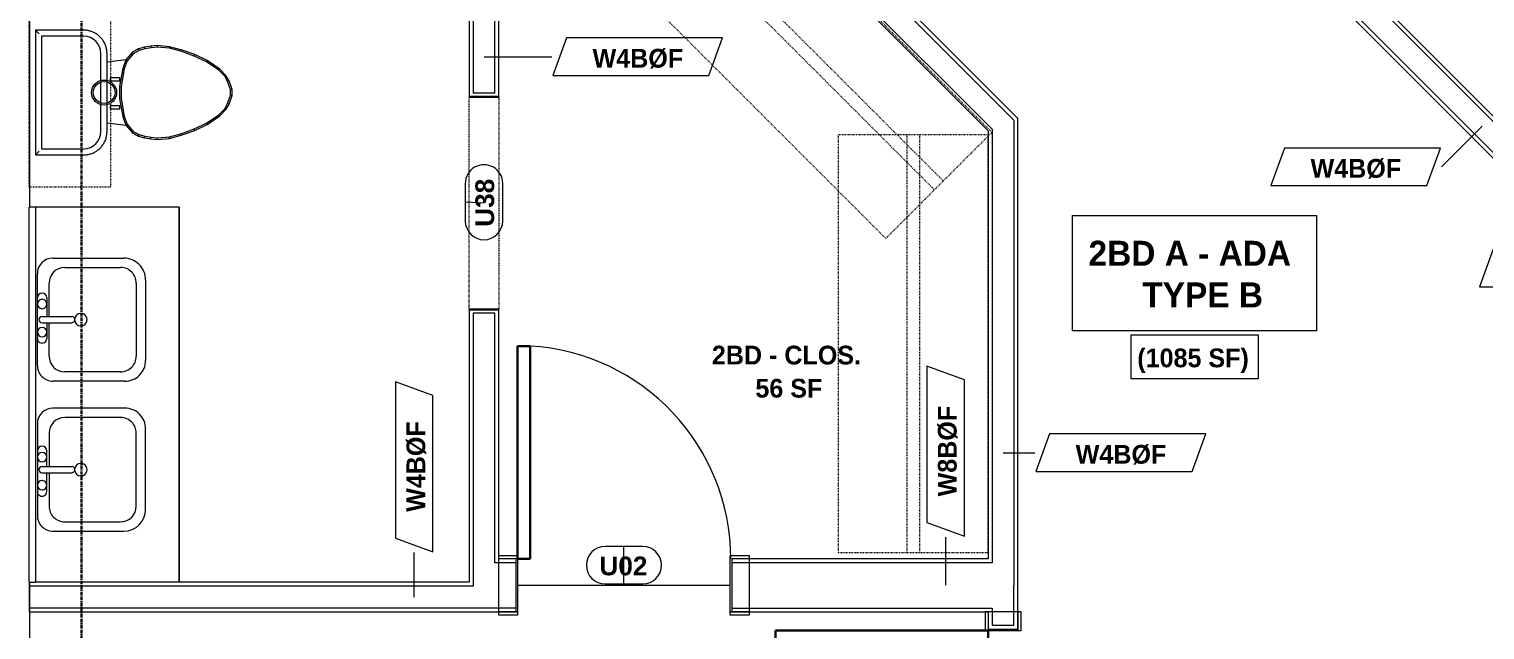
# Model space of a CAD drawing. Header units: inches. Extents: x -4058 to -1781, y 9814 to 12264.
# Drawn here: x -2508.7 to -2275.9, y 11412.3 to 11508.4 of the extents above; entities that cross this region are included whole.
import ezdxf

# ---------------------------------------------------------------- set-up
doc = ezdxf.new("R2010")
doc.units = ezdxf.units.IN
doc.header["$MEASUREMENT"] = 0
for name, pattern in [('Dash', [0.25, 0.125, -0.125]), ('Grid Line 1_2_', [0.875, 0.5, -0.125, 0.125, -0.125]), ('Overhead', [0.15625, 0.09375, -0.0625])]:
    doc.linetypes.add(name, pattern=pattern)
for name, color, linetype, lineweight in [('0-1', 7, 'Continuous', 5), ('A-AREA-IDEN', 2, 'Continuous', 9), ('A-DETL-GENF', 92, 'Overhead', 9), ('A-DETL-MEDM', 33, 'Continuous', 30), ('A-DOOR-3', 31, 'Continuous', 9), ('A-DOOR-4', 31, 'Continuous', 30), ('A-DOOR-IDEN', 31, 'Continuous', 9), ('A-FLOR-2', 192, 'Continuous', 9), ('A-WALL', 113, 'Continuous', 18), ('A-WALL-3', 113, 'Continuous', 9), ('A-WALL-IDEN', 211, 'Continuous', 9), ('I-WALL-1', 7, 'Continuous', 9), ('I-WALL-2', 2, 'Continuous', 9), ('P-SANR-FIXT', 6, 'Continuous', 9), ('Q-CASE', 31, 'Continuous', 9), ('Q-CASE-3', 31, 'Dash', 9), ('Q-CASE-HDLN', 31, 'Dash', 9), ('S-GRID-1', 1, 'Grid Line 1_2_', 30)]:
    doc.layers.add(name, color=color, linetype=linetype, lineweight=lineweight)
doc.styles.add('Arial_B', font='arialbd.ttf', dxfattribs={"height": 3})
doc.styles.add('Century Gothic_B', font='GOTHICB.TTF', dxfattribs={"height": 4})
doc.styles.add('Century Gothic_B_1', font='GOTHICB.TTF', dxfattribs={"height": 3})

# ---------------------------------------------------------------- blocks, each defined once
blk = doc.blocks.new('CTR - 1st Phase - Common Walls_rvt-1-UNIT PLANS - 1ST FLOOR')
at = {"layer": 'I-WALL-1'}
for p, q in [((-2508.56, 11479.93), (-2508.56, 11520.68)), ((-2508.56, 11284.29), (-2508.56, 11419.93))]:
    blk.add_line(p, q, dxfattribs=at)
blk = doc.blocks.new('CTR - 1st Phase - Structure_rvt-1-UNIT PLANS - 1ST FLOOR')
at = {"layer": 'S-GRID-1'}
blk.add_line((-2500.32, 9814.03), (-2500.32, 12247.5), dxfattribs=at)
blk = doc.blocks.new('SWING - SINGLE - FLUSH - SWING - FLUSH - 2-10 x 6-8 - PRIVACY-4346067-UNIT PLANS - 1ST FLOOR')
at = {"layer": 'A-DOOR-3'}
for p, q in [((-17, 2.87), (-20, 2.87)), ((-20, 2.87), (-20, -2.38)), ((-17, -2.38), (-17, 2.87)), ((20, 2.87), (17, 2.87)), ((17, 2.87), (17, -2.38)), ((20, -2.38), (20, 2.87)), ((-20, -2.38), (-17, -2.38)), ((-17, -2.38), (-20, -2.38)), ((-20, -2.38), (-20, -2.88)), ((-20, -2.88), (-17, -2.88)), ((-17, -2.88), (-17, -2.38)), ((17, -2.38), (20, -2.38)), ((20, -2.38), (17, -2.38)), ((17, -2.38), (17, -2.88)), ((17, -2.88), (20, -2.88)), ((20, -2.88), (20, -2.38))]:
    blk.add_line(p, q, dxfattribs=at)
blk.add_arc((17, 2.37), 34.07, 93.3657, 180, dxfattribs=at)
at = {"layer": 'A-DOOR-4'}
for p, q in [((15, 2.37), (15, 36.38)), ((17, 36.38), (15, 36.38)), ((17, 2.37), (17, 36.38)), ((17, 2.37), (15, 2.37))]:
    blk.add_line(p, q, dxfattribs=at)
blk = doc.blocks.new('Door-Opening - CLEAR OPENING - 34_ x 80_-3928451-UNIT PLANS - 1ST FLOOR')
at = {"layer": 'A-DETL-GENF'}
for p, q in [((-17.32, 2.37), (16.68, 2.37)), ((16.68, -2.38), (-17.32, -2.38))]:
    blk.add_line(p, q, dxfattribs=at)
at = {"layer": 'A-DETL-MEDM'}
for p, q in [((-17.32, -2.38), (-17.32, 2.37)), ((16.68, 2.37), (16.68, -2.38))]:
    blk.add_line(p, q, dxfattribs=at)
blk = doc.blocks.new('OD_CW_Closet - OD_CW_Closet-3807278-UNIT PLANS - 1ST FLOOR')
at = {"layer": 'Q-CASE-HDLN'}
for p, q in [((67.55, 24), (0.74, 24)), ((0.74, 24), (0.74, 0)), ((67.55, 0), (67.55, 24)), ((0.74, 13), (67.55, 13)), ((0.74, 11), (67.55, 11)), ((0.74, 0), (67.55, 0))]:
    blk.add_line(p, q, dxfattribs=at)
blk = doc.blocks.new('OD_CW_Closet - OD_CW_Closet-3810373-UNIT PLANS - 1ST FLOOR')
at = {"layer": 'Q-CASE-HDLN'}
for p, q in [((87.24, 24), (0.74, 24)), ((0.74, 24), (0.74, 0)), ((87.24, 0), (87.24, 24)), ((0.74, 13), (87.24, 13)), ((0.74, 11), (87.24, 11)), ((0.74, 0), (87.24, 0))]:
    blk.add_line(p, q, dxfattribs=at)
blk = doc.blocks.new('SWING - SINGLE - FLUSH - SWING - FLUSH - 2-10 x 6-8 - PRIVACY-4346078-UNIT PLANS - 1ST FLOOR')
at = {"layer": 'A-DOOR-3'}
for p, q in [((-20, 4.25), (-20, 4.75)), ((-20, 4.75), (-17, 4.75)), ((-17, 4.75), (-17, 4.25)), ((17, 4.25), (17, 4.75)), ((17, 4.75), (20, 4.75)), ((20, 4.75), (20, 4.25)), ((-20, 4.25), (-17, 4.25)), ((-20, -4.75), (-20, 4.25)), ((-17, 4.25), (-20, 4.25)), ((-17, 4.25), (-17, -4.75)), ((17, 4.25), (20, 4.25)), ((17, -4.75), (17, 4.25)), ((20, 4.25), (17, 4.25)), ((20, 4.25), (20, -4.75)), ((-17, -4.75), (-20, -4.75)), ((20, -4.75), (17, -4.75))]:
    blk.add_line(p, q, dxfattribs=at)
blk.add_arc((17, -4.25), 34.07, 180, 266.6343, dxfattribs=at)
at = {"layer": 'A-DOOR-4'}
for p, q in [((15, -4.25), (15, -38.26)), ((17, -4.25), (15, -4.25)), ((17, -4.25), (17, -38.26)), ((17, -38.26), (15, -38.26))]:
    blk.add_line(p, q, dxfattribs=at)
blk = doc.blocks.new('M_Sink Vanity-Square - 500 x 440mm-1372835-UNIT PLANS - 1ST FLOOR')
at = {"layer": 'P-SANR-FIXT'}
for p, q in [((-5.72, 10.23), (7.14, 10.23)), ((-5.22, 8.73), (6.46, 8.73)), ((-9.22, -4.59), (-9.22, 6.73)), ((-7.72, -2.72), (-7.72, 6.23)), ((8.96, 6.23), (8.96, -2.72)), ((10.46, 6.91), (10.46, -4.59)), ((0.12, -6.33), (0.12, -1.59)), ((1.12, -6.33), (1.12, -1.59)), ((0.12, -5.22), (-5.22, -5.22)), ((-2.88, -5.59), (0.12, -5.59)), ((6.46, -5.22), (1.12, -5.22)), ((1.12, -5.59), (3.62, -5.59)), ((7.96, -7.09), (-6.72, -7.09)), ((3.62, -7.09), (-2.88, -7.09))]:
    blk.add_line(p, q, dxfattribs=at)
for centre, radius, start, end in [((-5.72, 6.73), 3.5, 90, 180), ((7.14, 6.91), 3.32, 360, 90), ((-5.22, 6.23), 2.5, 90, 180), ((6.46, 6.23), 2.5, 360, 90), ((0.62, -0.13), 1, 360, 180), ((0.62, -0.13), 1, 180, 0), ((0.62, -1.59), 0.5, 360, 180), ((-6.72, -4.59), 2.5, 180, 270), ((-5.22, -2.72), 2.5, 180, 270), ((6.46, -2.72), 2.5, 270, 360), ((7.96, -4.59), 2.5, 270, 0), ((-2.88, -6.34), 0.75, 90, 270), ((-1.88, -6.34), 0.75, 360, 180), ((-1.88, -6.34), 0.75, 180, 0), ((0.62, -6.33), 0.5, 180, 0), ((2.62, -6.34), 0.75, 0, 180), ((2.62, -6.34), 0.75, 180, 0), ((3.62, -6.34), 0.75, 270, 90)]:
    blk.add_arc(centre, radius, start, end, dxfattribs=at)
blk = doc.blocks.new('Toilet-Domestic-3D - Toilet-Domestic-3D-V45-UNIT PLANS - 1ST FLOOR')
at = {"layer": 'P-SANR-FIXT'}
for p, q in [((-9.98, 19.48), (-9.98, 11.75)), ((9.98, 19.48), (-9.98, 19.48)), ((-9.86, 19.36), (-9.98, 19.48)), ((9.98, 19.48), (9.86, 19.36)), ((9.98, 11.75), (9.98, 19.48)), ((9, 18.5), (-9, 18.5)), ((-9, 18.5), (-9, 11.75)), ((-9, 18.5), (-9, 11.75)), ((9, 18.5), (-9, 18.5)), ((9, 11.75), (9, 18.5)), ((9, 11.75), (9, 18.5)), ((-6.25, 9), (6.25, 9)), ((-6.25, 9), (6.25, 9)), ((-6.25, 8.02), (6.25, 8.02)), ((-4.86, 8.02), (-5.21, 5)), ((5.21, 5), (4.86, 8.02)), ((-5.21, 5), (-6.4, 4)), ((-5.08, 4.78), (-6.21, 3.84)), ((-3.84, 5.5), (-5.21, 5)), ((-5.21, 5), (-5.08, 4.78)), ((-3.77, 5.26), (-5.08, 4.78)), ((-1, 6), (-3.84, 5.5)), ((-3.84, 5.5), (-3.77, 5.26)), ((-0.98, 5.75), (-3.77, 5.26)), ((-1, 6), (-0.98, 5.75)), ((1, 6), (-1, 6)), ((0.98, 5.75), (-0.98, 5.75)), ((1, 6), (0.98, 5.75)), ((3.77, 5.26), (0.98, 5.75)), ((3.84, 5.5), (1, 6)), ((3.84, 5.5), (3.77, 5.26)), ((5.08, 4.78), (3.77, 5.26)), ((5.21, 5), (3.84, 5.5)), ((5.21, 5), (5.08, 4.78)), ((6.21, 3.84), (5.08, 4.78)), ((6.4, 4), (5.21, 5)), ((-6.97, 3), (-7.24, 2)), ((-6.73, 2.9), (-6.99, 1.95)), ((-6.4, 4), (-6.97, 3)), ((-6.97, 3), (-6.73, 2.9)), ((-6.21, 3.84), (-6.73, 2.9)), ((-6.21, 3.84), (-6.4, 4)), ((6.4, 4), (6.21, 3.84)), ((6.73, 2.9), (6.21, 3.84)), ((6.97, 3), (6.4, 4)), ((6.97, 3), (6.73, 2.9)), ((6.99, 1.95), (6.73, 2.9)), ((7.24, 2), (6.97, 3)), ((-7.41, 1), (-7.5, 0)), ((-7.24, 2), (-7.41, 1)), ((-7.41, 1), (-7.16, 0.96)), ((-7.16, 0.96), (-7.25, 0)), ((-7.24, 2), (-6.99, 1.95)), ((-6.99, 1.95), (-7.16, 0.96)), ((7.24, 2), (6.99, 1.95)), ((7.16, 0.96), (6.99, 1.95)), ((7.41, 1), (7.16, 0.96)), ((7.25, 0), (7.16, 0.96)), ((7.41, 1), (7.24, 2)), ((7.5, 0), (7.25, 0)), ((7.5, 0), (7.41, 1)), ((-7.5, 0), (-7.25, 0)), ((-7.5, 0), (-7.33, -1.99)), ((-7.33, -1.99), (-7.08, -1.95)), ((-7.33, -1.99), (-6.79, -4)), ((-7.25, 0), (-7.08, -1.95)), ((-7.08, -1.95), (-6.55, -3.92)), ((6.55, -3.92), (7.08, -1.95)), ((6.79, -4), (7.33, -1.99)), ((7.08, -1.95), (7.25, 0)), ((7.33, -1.99), (7.08, -1.95)), ((7.33, -1.99), (7.5, 0)), ((-6.79, -4), (-6.55, -3.92)), ((-6.79, -4), (-6.06, -6)), ((-6.55, -3.92), (-5.83, -5.9)), ((5.83, -5.9), (6.55, -3.92)), ((6.06, -6), (6.79, -4)), ((6.79, -4), (6.55, -3.92)), ((-6.06, -6), (-5.83, -5.9)), ((-6.06, -6), (-5.13, -8)), ((-5.83, -5.9), (-4.91, -7.88)), ((4.91, -7.88), (5.83, -5.9)), ((5.13, -8), (6.06, -6)), ((6.06, -6), (5.83, -5.9)), ((-5.13, -8), (-4.91, -7.88)), ((-5.13, -8), (-3.74, -10)), ((-4.91, -7.88), (-3.55, -9.84)), ((3.55, -9.84), (4.91, -7.88)), ((3.74, -10), (5.13, -8)), ((5.13, -8), (4.91, -7.88)), ((-3.74, -10), (-3.55, -9.84)), ((-3.74, -10), (-2.74, -11)), ((-3.55, -9.84), (-2.59, -10.8)), ((-2.74, -11), (-2.59, -10.8)), ((-2.74, -11), (-1.87, -11.5)), ((-2.59, -10.8), (-1.77, -11.27)), ((-1.87, -11.5), (-1.77, -11.27)), ((-1.87, -11.5), (-0.5, -12)), ((-1.77, -11.27), (-0.46, -11.75)), ((0.46, -11.75), (1.77, -11.27)), ((0.5, -12), (1.87, -11.5)), ((1.77, -11.27), (2.59, -10.8)), ((1.87, -11.5), (1.77, -11.27)), ((1.87, -11.5), (2.74, -11)), ((2.59, -10.8), (3.55, -9.84)), ((2.74, -11), (2.59, -10.8)), ((2.74, -11), (3.74, -10)), ((3.74, -10), (3.55, -9.84)), ((-0.5, -12), (-0.46, -11.75)), ((-0.5, -12), (0.5, -12)), ((-0.46, -11.75), (0.46, -11.75)), ((0.5, -12), (0.46, -11.75))]:
    blk.add_line(p, q, dxfattribs=at)
at = {"layer": 'P-SANR-FIXT', "flags": 128}
for points in [[(-9.98, 11.75), (-9.97, 11.6), (-9.97, 11.45), (-9.95, 11.3), (-9.93, 11.16), (-9.9, 11.01), (-9.87, 10.86), (-9.83, 10.72), (-9.79, 10.58), (-9.74, 10.44), (-9.68, 10.3), (-9.62, 10.16), (-9.56, 10.03), (-9.48, 9.9), (-9.41, 9.77), (-9.33, 9.65), (-9.24, 9.52), (-9.15, 9.41), (-9.05, 9.29), (-8.95, 9.18), (-8.85, 9.08), (-8.74, 8.97), (-8.62, 8.88), (-8.51, 8.78), (-8.39, 8.7), (-8.26, 8.61), (-8.14, 8.54), (-8.01, 8.46), (-7.87, 8.4), (-7.74, 8.33), (-7.6, 8.28), (-7.46, 8.22), (-7.32, 8.18), (-7.17, 8.14), (-7.03, 8.11), (-6.88, 8.08), (-6.74, 8.05), (-6.59, 8.04), (-6.44, 8.03), (-6.29, 8.02), (-6.25, 8.02)], [(6.25, 8.02), (6.4, 8.03), (6.55, 8.03), (6.7, 8.05), (6.84, 8.07), (6.99, 8.1), (7.14, 8.13), (7.28, 8.17), (7.42, 8.21), (7.56, 8.26), (7.7, 8.32), (7.84, 8.38), (7.97, 8.44), (8.1, 8.52), (8.23, 8.59), (8.35, 8.67), (8.48, 8.76), (8.59, 8.85), (8.71, 8.95), (8.82, 9.05), (8.92, 9.15), (9.03, 9.26), (9.12, 9.38), (9.22, 9.49), (9.3, 9.61), (9.39, 9.74), (9.46, 9.86), (9.54, 9.99), (9.6, 10.13), (9.67, 10.26), (9.72, 10.4), (9.78, 10.54), (9.82, 10.68), (9.86, 10.83), (9.89, 10.97), (9.92, 11.12), (9.95, 11.26), (9.96, 11.41), (9.97, 11.56), (9.98, 11.71), (9.98, 11.75)]]:
    blk.add_lwpolyline(points, dxfattribs=at)
at = {"layer": 'P-SANR-FIXT'}
for radius in [2, 1.75]:
    blk.add_circle((0, 8.48), radius, dxfattribs=at)
for centre, start, end in [((-6.25, 11.75), 180, 270), ((-6.25, 11.75), 180, 270), ((6.25, 11.75), 270, 360), ((6.25, 11.75), 270, 360)]:
    blk.add_arc(centre, 2.75, start, end, dxfattribs=at)
for points in [[(-9.98, 19.48), (-9.98, 19.48), (-9.98, 19.48), (-9.98, 19.48)], [(9.98, 19.48), (9.98, 19.48), (9.98, 19.48), (9.98, 19.48)]]:
    blk.add_open_spline(points, degree=3, dxfattribs=at)
for points, knots in [([(-9.37, 18.87), (-9.41, 18.91), (-9.47, 18.97), (-9.55, 19.05), (-9.6, 19.1), (-9.66, 19.16), (-9.71, 19.21), (-9.75, 19.25), (-9.78, 19.28), (-9.8, 19.3), (-9.82, 19.32), (-9.85, 19.35), (-9.86, 19.36), (-9.86, 19.36)], [0, 0, 0, 0, 0.166667, 0.25, 0.333333, 0.416667, 0.5, 0.583333, 0.666667, 0.708333, 0.75, 0.833333, 1, 1, 1, 1]), ([(9.86, 19.36), (9.86, 19.36), (9.85, 19.35), (9.82, 19.32), (9.8, 19.3), (9.78, 19.28), (9.75, 19.25), (9.71, 19.21), (9.66, 19.16), (9.6, 19.1), (9.55, 19.05), (9.47, 18.97), (9.41, 18.91), (9.37, 18.87)], [-1, -1, -1, -1, -0.833333, -0.75, -0.708333, -0.666667, -0.583333, -0.5, -0.416667, -0.333333, -0.25, -0.166667, 0, 0, 0, 0])]:
    blk.add_open_spline(points, degree=3, knots=knots, dxfattribs=at)
blk = doc.blocks.new('Bath Vanity - Bath Vanity 60_-V46-UNIT PLANS - 1ST FLOOR')
at = {"layer": 'Q-CASE'}
for p, q in [((30.74, 24), (-29.26, 24)), ((-29.26, 24), (-29.26, 1))]:
    blk.add_line(p, q, dxfattribs=at)
blk = doc.blocks.new('BATHROOM MIRROR - BATHROOM MIRROR  60_-3802719-UNIT PLANS - 1ST FLOOR')
at = {"layer": 'Q-CASE'}
for p, q in [((-29.26, -23), (30.74, -23)), ((-29.26, -23), (-29.26, -24)), ((30.74, -24), (30.74, -23)), ((30.74, -24), (-29.26, -24))]:
    blk.add_line(p, q, dxfattribs=at)
blk = doc.blocks.new('300 Series Wall Hung Cabinet_326 - 30_-2909953-UNIT PLANS - 1ST FLOOR')
at = {"layer": 'Q-CASE'}
for p, q in [((-2.01, 14.69), (-2.5, 14.69)), ((-2.5, 14.69), (-2.5, 13.19)), ((-2.01, 13.19), (-2.01, 14.69)), ((2.49, 14.69), (2, 14.69)), ((2, 14.69), (2, 13.19)), ((2.49, 13.19), (2.49, 14.69)), ((-2.01, 13.19), (-2.5, 13.19)), ((2.49, 13.19), (2, 13.19))]:
    blk.add_line(p, q, dxfattribs=at)
at = {"layer": 'Q-CASE-3'}
for p, q in [((-15, 0.19), (-15, 13.19)), ((-15, 13.19), (15, 13.19)), ((15, 13.19), (15, 0.19)), ((15, 0.19), (-15, 0.19))]:
    blk.add_line(p, q, dxfattribs=at)
blk = doc.blocks.new('M_Sink Vanity-Square - 500 x 440mm-1352614-UNIT PLANS - 1ST FLOOR')
at = {"layer": 'P-SANR-FIXT'}
for p, q in [((7.96, 7.09), (-6.72, 7.09)), ((3.62, 7.09), (-2.88, 7.09)), ((0.12, 5.22), (-5.22, 5.22)), ((-2.88, 5.59), (0.12, 5.59)), ((0.12, 6.33), (0.12, 1.59)), ((1.12, 6.33), (1.12, 1.59)), ((1.12, 5.59), (3.62, 5.59)), ((6.46, 5.22), (1.12, 5.22)), ((-9.22, 4.59), (-9.22, -6.73)), ((-7.72, 2.72), (-7.72, -6.23)), ((8.96, -6.23), (8.96, 2.72)), ((10.46, -6.91), (10.46, 4.59)), ((-5.22, -8.73), (6.46, -8.73)), ((-5.72, -10.23), (7.14, -10.23))]:
    blk.add_line(p, q, dxfattribs=at)
for centre, radius, start, end in [((-6.72, 4.59), 2.5, 90, 180), ((-2.88, 6.34), 0.75, 90, 270), ((-1.88, 6.34), 0.75, 360, 180), ((2.62, 6.34), 0.75, 360, 180), ((3.62, 6.34), 0.75, 270, 90), ((7.96, 4.59), 2.5, 360, 90), ((-5.22, 2.72), 2.5, 90, 180), ((-1.88, 6.34), 0.75, 180, 0), ((0.62, 6.33), 0.5, 360, 180), ((2.62, 6.34), 0.75, 180, 360), ((6.46, 2.72), 2.5, 0, 90), ((0.62, 0.13), 1, 360, 180), ((0.62, 0.13), 1, 180, 0), ((0.62, 1.59), 0.5, 180, 0), ((-5.72, -6.73), 3.5, 180, 270), ((-5.22, -6.23), 2.5, 180, 270), ((6.46, -6.23), 2.5, 270, 0), ((7.14, -6.91), 3.32, 270, 0)]:
    blk.add_arc(centre, radius, start, end, dxfattribs=at)
blk = doc.blocks.new('Wall Tag - Arch Wall-3956453-UNIT PLANS - 1ST FLOOR')
at = {"layer": 'A-WALL-IDEN'}
for p, q in [((-0.3561, 0.0937), (-0.4244, -0.0937)), ((0.4244, 0.0937), (-0.3561, 0.0937)), ((0.3561, -0.0937), (0.4244, 0.0937)), ((-0.4244, -0.0937), (0.3561, -0.0937))]:
    blk.add_line(p, q, dxfattribs=at)
blk = doc.blocks.new('Door Tag - Type Mark-2601225-UNIT PLANS - 1ST FLOOR')
at = {"layer": 'A-DOOR-IDEN'}
for p, q in [((0.09375, 0.09375), (-0.09375, 0.09375)), ((-0.09375, -0.09375), (0.09375, -0.09375))]:
    blk.add_line(p, q, dxfattribs=at)
for centre, start, end in [((-0.09375, 0), 90, 270), ((0.09375, 0), 270, 90)]:
    blk.add_arc(centre, 0.09375, start, end, dxfattribs=at)

msp = doc.modelspace()

# ---------------------------------------------------------------- linework, layer by layer
at = {"layer": 'A-AREA-IDEN', "flags": 128}
for points in [[(-2341.83, 11478.59), (-2302.79, 11478.59), (-2302.79, 11460.14), (-2341.83, 11460.14)], [(-2332.47, 11459.47), (-2312.14, 11459.47), (-2312.14, 11452.47), (-2332.47, 11452.47)]]:
    msp.add_lwpolyline(points, close=True, dxfattribs=at)
at = {"layer": 'A-DOOR-IDEN'}
for p, q in [((-2435.94, 11480.55), (-2438.94, 11480.69)), ((-2413.56, 11419.43), (-2413.56, 11425.65))]:
    msp.add_line(p, q, dxfattribs=at)
at = {"layer": 'A-FLOR-2'}
for p, q in [((-2484.68, 11479.93), (-2484.68, 11419.93)), ((-2430.56, 11419.43), (-2396.56, 11419.43))]:
    msp.add_line(p, q, dxfattribs=at)
at = {"layer": 'A-WALL'}
for p, q in [((-2351.19, 11493.83), (-2449.38, 11592.02)), ((-2416.06, 11553.75), (-2354.69, 11492.38)), ((-2437.69, 11537.07), (-2437.69, 11498.18)), ((-2434.19, 11498.18), (-2434.19, 11535.62)), ((-2270.18, 11484.24), (-2296.64, 11510.7)), ((-2268.73, 11487.74), (-2291.69, 11510.7)), ((-2437.69, 11498.18), (-2434.19, 11498.18)), ((-2351.19, 11493.83), (-2351.19, 11419.43)), ((-2354.69, 11492.38), (-2354.69, 11423.05)), ((-2437.69, 11462.93), (-2437.69, 11419.3)), ((-2434.19, 11462.93), (-2437.69, 11462.93)), ((-2434.19, 11423.05), (-2434.19, 11462.93)), ((-2430.81, 11423.05), (-2434.19, 11423.05)), ((-2354.69, 11423.05), (-2396.31, 11423.05)), ((-2437.69, 11419.3), (-2508.69, 11419.3)), ((-2351.19, 11413.05), (-2351.19, 11419.43)), ((-2430.81, 11415.8), (-2508.69, 11415.8)), ((-2396.31, 11415.8), (-2354.69, 11415.8)), ((-2354.69, 11415.8), (-2354.69, 11413.05)), ((-2354.69, 11413.05), (-2351.19, 11413.05))]:
    msp.add_line(p, q, dxfattribs=at)
at = {"layer": 'A-WALL-3'}
for p, q in [((-2350.56, 11494.08), (-2449.38, 11592.9)), ((-2416.06, 11552.87), (-2355.31, 11492.12)), ((-2438.31, 11537.33), (-2438.31, 11497.55)), ((-2433.56, 11497.55), (-2433.56, 11535.36)), ((-2297.53, 11510.7), (-2270.44, 11483.61)), ((-2268.47, 11488.36), (-2290.81, 11510.7)), ((-2350.56, 11419.43), (-2350.56, 11494.08)), ((-2355.31, 11492.12), (-2355.31, 11423.68)), ((-2438.31, 11463.55), (-2438.31, 11419.93)), ((-2433.56, 11423.68), (-2433.56, 11463.55)), ((-2508.69, 11419.93), (-2508.69, 11415.18)), ((-2438.31, 11419.93), (-2507.68, 11419.93)), ((-2350.56, 11412.43), (-2350.56, 11419.43)), ((-2508.69, 11415.18), (-2433.56, 11415.18)), ((-2355.31, 11415.18), (-2355.31, 11412.43)), ((-2355.31, 11412.43), (-2350.56, 11412.43))]:
    msp.add_line(p, q, dxfattribs=at)
at = {"layer": 'A-WALL-IDEN'}
for p, q in [((-2435.94, 11503.97), (-2425.09, 11503.97)), ((-2276.32, 11492.85), (-2282.81, 11486.36)), ((-2352.94, 11440.64), (-2347.84, 11440.64)), ((-2362.11, 11419.43), (-2362.11, 11427.13)), ((-2447.1, 11417.55), (-2447.1, 11424.66))]:
    msp.add_line(p, q, dxfattribs=at)
at = {"layer": 'I-WALL-2'}
for p, q in [((-2430.81, 11423.68), (-2433.56, 11423.68)), ((-2430.81, 11415.18), (-2430.81, 11423.68)), ((-2355.31, 11423.68), (-2396.31, 11423.68)), ((-2396.31, 11423.68), (-2396.31, 11415.18)), ((-2433.56, 11415.18), (-2430.81, 11415.18)), ((-2396.31, 11415.18), (-2355.31, 11415.18))]:
    msp.add_line(p, q, dxfattribs=at)

# ---------------------------------------------------------------- block references
at = {"layer": '0-1'}
for name in ['CTR - 1st Phase - Structure_rvt-1-UNIT PLANS - 1ST FLOOR', 'CTR - 1st Phase - Common Walls_rvt-1-UNIT PLANS - 1ST FLOOR']:
    msp.add_blockref(name, (0, 0), dxfattribs=at)
at = {"layer": 'A-DOOR-3'}
for name, p, rotation in [('Door-Opening - CLEAR OPENING - 34_ x 80_-3928451-UNIT PLANS - 1ST FLOOR', (-2435.94, 11480.87), 89.99999999997091), ('SWING - SINGLE - FLUSH - SWING - FLUSH - 2-10 x 6-8 - PRIVACY-4346078-UNIT PLANS - 1ST FLOOR', (-2413.56, 11419.43), 180), ('SWING - SINGLE - FLUSH - SWING - FLUSH - 2-10 x 6-8 - PRIVACY-4346067-UNIT PLANS - 1ST FLOOR', (-2352.94, 11395.18), 90.00000000000514)]:
    msp.add_blockref(name, p, dxfattribs=dict(at, rotation=rotation))
at = {"layer": 'A-DOOR-IDEN', "xscale": 31.99999999999999, "yscale": 31.99999999999999, "zscale": 31.99999999999999, "rotation": 89.99999999999955}
msp.add_blockref('Door Tag - Type Mark-2601225-UNIT PLANS - 1ST FLOOR', (-2435.94, 11480.69), dxfattribs=at)
at = {"layer": 'A-DOOR-IDEN', "xscale": 31.99999999999999, "yscale": 31.99999999999999, "zscale": 31.99999999999999}
msp.add_blockref('Door Tag - Type Mark-2601225-UNIT PLANS - 1ST FLOOR', (-2413.56, 11422.65), dxfattribs=at)
at = {"layer": 'A-WALL-IDEN', "xscale": 31.99999999999999, "yscale": 31.99999999999999, "zscale": 31.99999999999999}
for p in [(-2411.36, 11503.97), (-2296.54, 11486.36), (-2263.18, 11470.17), (-2334.11, 11440.64)]:
    msp.add_blockref('Wall Tag - Arch Wall-3956453-UNIT PLANS - 1ST FLOOR', p, dxfattribs=at)
at = {"layer": 'A-WALL-IDEN', "xscale": 31.99999999999999, "yscale": 31.99999999999999, "zscale": 31.99999999999999, "rotation": 89.99999999999955}
for p in [(-2362.11, 11440.87), (-2447.1, 11438.39)]:
    msp.add_blockref('Wall Tag - Arch Wall-3956453-UNIT PLANS - 1ST FLOOR', p, dxfattribs=at)
at = {"layer": 'P-SANR-FIXT'}
for name, p, rotation in [('Toilet-Domestic-3D - Toilet-Domestic-3D-V45-UNIT PLANS - 1ST FLOOR', (-2488.21, 11498.24), 90.00000000027883), ('M_Sink Vanity-Square - 500 x 440mm-1372835-UNIT PLANS - 1ST FLOOR', (-2500.28, 11462.54), 270.0000000001967), ('M_Sink Vanity-Square - 500 x 440mm-1352614-UNIT PLANS - 1ST FLOOR', (-2500.28, 11437.31), 90.00000000001474)]:
    msp.add_blockref(name, p, dxfattribs=dict(at, rotation=rotation))
at = {"layer": 'Q-CASE'}
for name, p, rotation in [('OD_CW_Closet - OD_CW_Closet-3810373-UNIT PLANS - 1ST FLOOR', (-2433.38, 11536.59), 314.999999999983), ('300 Series Wall Hung Cabinet_326 - 30_-2909953-UNIT PLANS - 1ST FLOOR', (-2508.87, 11498.11), 270.000000000141), ('OD_CW_Closet - OD_CW_Closet-3807278-UNIT PLANS - 1ST FLOOR', (-2379.31, 11492.23), 269.999999999964), ('BATHROOM MIRROR - BATHROOM MIRROR  60_-3802719-UNIT PLANS - 1ST FLOOR', (-2484.68, 11450.66), 270.0000000001047), ('Bath Vanity - Bath Vanity 60_-V46-UNIT PLANS - 1ST FLOOR', (-2508.69, 11450.66), 270.0000000001864)]:
    msp.add_blockref(name, p, dxfattribs=dict(at, rotation=rotation))

# ---------------------------------------------------------------- texts
at = {"layer": 'A-AREA-IDEN', "attachment_point": 1}
for s, insert, char_height, width, style in [('2BD A - ADA', (-2339.27, 11474.53), 4, 41.006, 'Century Gothic_B'), ('TYPE B', (-2330.68, 11467.87), 4, 20.301, 'Century Gothic_B'), ('2BD - CLOS.', (-2399.5, 11457.75), 3, 29.29, 'Century Gothic_B_1'), ('(1085 SF)', (-2331.47, 11457.3), 3, 22.119, 'Century Gothic_B_1'), ('56 SF', (-2392.54, 11452.45), 3, 12.423, 'Century Gothic_B_1')]:
    msp.add_mtext(s, dxfattribs=dict(at, insert=insert, char_height=char_height, width=width, style=style))
at = {"layer": 'A-DOOR-IDEN', "insert": (-2437.32, 11476.76), "char_height": 3, "width": 9.393, "attachment_point": 1, "rotation": 90, "style": 'Arial_B'}
msp.add_mtext('U38', dxfattribs=at)
at = {"layer": 'A-DOOR-IDEN', "insert": (-2417.49, 11424.03), "char_height": 3, "width": 9.393, "attachment_point": 1, "style": 'Arial_B'}
msp.add_mtext('U02', dxfattribs=at)
at = {"layer": 'A-WALL-IDEN', "char_height": 3, "width": 17.372, "attachment_point": 1, "style": 'Century Gothic_B_1'}
for insert in [(-2418.58, 11505.22), (-2303.76, 11487.61), (-2341.32, 11441.88)]:
    msp.add_mtext('W4BØF', dxfattribs=dict(at, insert=insert))
at = {"layer": 'A-WALL-IDEN', "char_height": 3, "width": 17.372, "attachment_point": 1, "rotation": 90, "style": 'Century Gothic_B_1'}
for s, insert in [('W8BØF', (-2363.36, 11433.65)), ('W4BØF', (-2448.34, 11431.18))]:
    msp.add_mtext(s, dxfattribs=dict(at, insert=insert))

doc.saveas('drawing.dxf')
